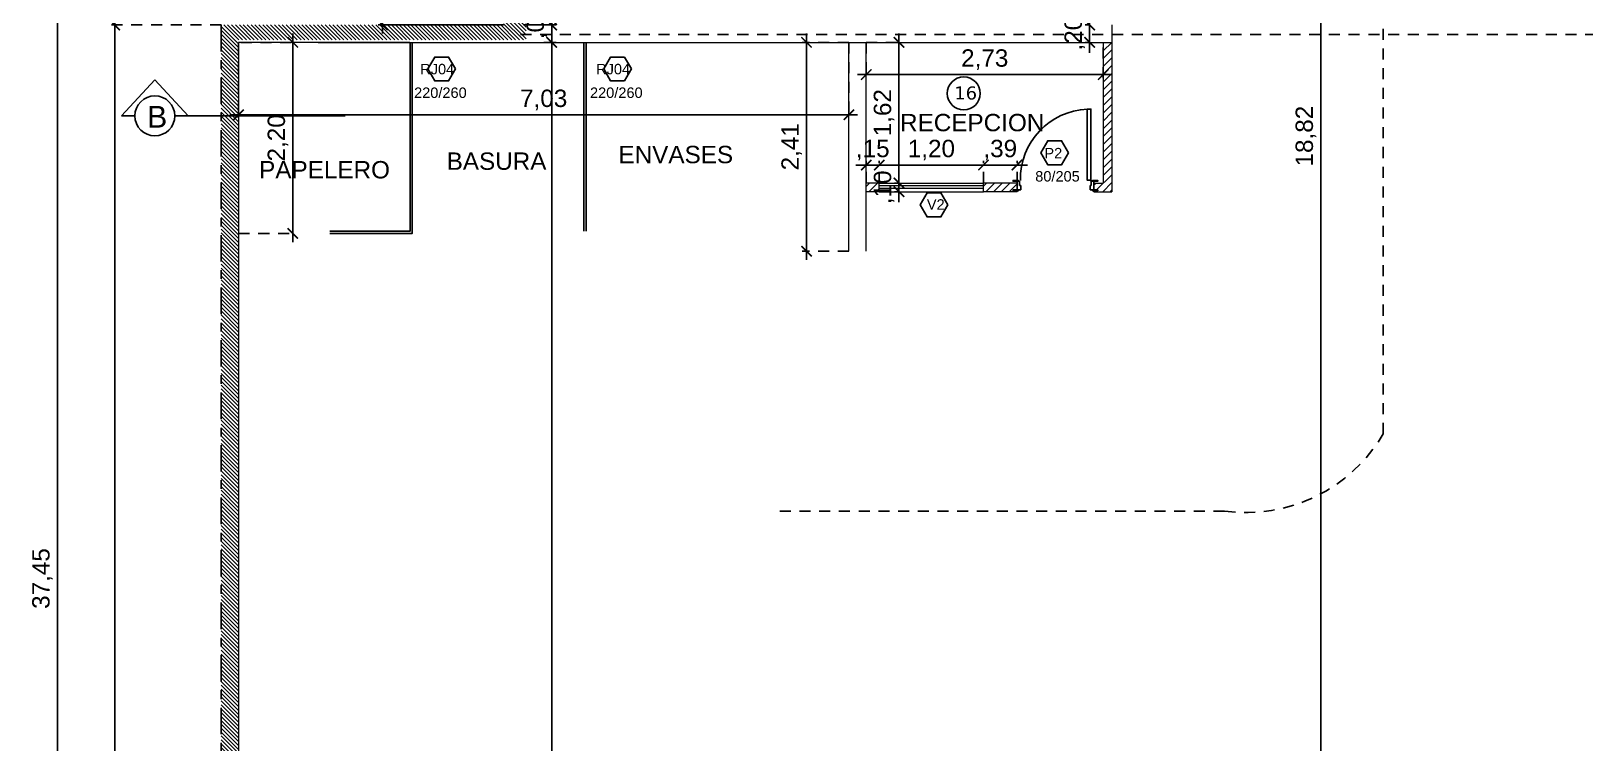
# Model space of a CAD drawing. Header units: metres. Extents: x 1093 to 1459, y -137 to 62.
# Drawn here: x 1094.55 to 1112.44, y -21.09 to -12.89 of the extents above; entities that cross this region are included whole.
import ezdxf

# ---------------------------------------------------------------- set-up
doc = ezdxf.new("R2010")
doc.units = ezdxf.units.M
doc.header["$LTSCALE"] = 0.508
doc.header["$PDMODE"] = 1
doc.header["$PDSIZE"] = -2
doc.linetypes.add('ACAD_ISO10W100', pattern=[18, 12, -3, 0, -3])
doc.linetypes.add('HIDDEN', pattern=[0.375, 0.25, -0.125])
doc.layers.get('0').update_dxf_attribs({"color": 9})
doc.layers.get('Defpoints').update_dxf_attribs({"color": 9})
for name, color, linetype in [('1-EJES', 9, 'ACAD_ISO10W100'), ('1-PROY', 9, 'HIDDEN'), ('2-Corte', 9, 'Continuous'), ('2-Desig-Carp', 9, 'Continuous'), ('2-texto', 9, 'Continuous'), ('3-muros', 9, 'Continuous'), ('3-tabiques', 9, 'Continuous'), ('4-carpinterias', 9, 'Continuous'), ('8-cotas-100', 9, 'Continuous'), ('9-Hatch existente', 9, 'Continuous'), ('arq carpinterias', 9, 'Continuous')]:
    doc.layers.add(name, color=color, linetype=linetype)
doc.styles.add('swiss', font='swissel.ttf')
doc.dimstyles.new('dim-100', dxfattribs={"dimtxt": 0.2, "dimasz": 0.12, "dimexe": 0.05, "dimexo": 0, "dimgap": 0.05, "dimtad": 1, "dimzin": 4, "dimtxsty": 'swiss', "dimblk": 'ARCHTICK', "dimcen": 0.5, "dimdle": 0.1, "dimclrd": 256, "dimclre": 252, "dimclrt": 256, "dimadec": 0, "dimazin": 0, "dimtfac": 1, "dimtix": 1, "dimtmove": 2, "dimatfit": 3, "dimldrblk": 'OPEN30', "dimfxl": 0.05, "dimtolj": 1, "dimtzin": 0, "dimarcsym": 0})

# ---------------------------------------------------------------- blocks, each defined once
blk = doc.blocks.new('_ARCHTICK')
at = {"color": 0, "linetype": 'ByBlock', "const_width": 0.15}
blk.add_lwpolyline([(-0.5, -0.5), (0.5, 0.5)], dxfattribs=at)
blk = doc.blocks.new('*D605')
at = {"layer": '8-cotas-100', "color": 252, "linetype": 'Continuous', "lineweight": -2, "transparency": 16777216}
for p, q in [((1099.989, -0.467), (1098.545, -0.467)), ((1099.989, -12.817), (1098.545, -12.817))]:
    blk.add_line(p, q, dxfattribs=at)
at = {"layer": '8-cotas-100', "linetype": 'Continuous', "lineweight": -2, "transparency": 16777216}
blk.add_line((1098.595, -0.367), (1098.595, -12.917), dxfattribs=at)
at = {"layer": 'Defpoints', "color": 0, "linetype": 'Continuous', "transparency": 16777216}
for p in [(1099.989, -0.467), (1098.595, -12.817), (1099.989, -12.817)]:
    blk.add_point(p, dxfattribs=at)
at = {"layer": '8-cotas-100', "linetype": 'Continuous', "lineweight": -2, "transparency": 16777216, "xscale": 0.12, "yscale": 0.12, "zscale": 0.12}
for p, rotation in [((1098.595, -0.467), 90), ((1098.595, -12.817), 270)]:
    blk.add_blockref('_ARCHTICK', p, dxfattribs=dict(at, rotation=rotation))
at = {"layer": '8-cotas-100', "linetype": 'Continuous', "lineweight": 0, "transparency": 16777216, "insert": (1098.423, -6.642), "char_height": 0.2, "attachment_point": 5, "rotation": 90, "style": 'swiss'}
blk.add_mtext('\\A1;12,35', dxfattribs=at)
blk = doc.blocks.new('_Open30')
at = {"color": 0, "linetype": 'ByBlock', "lineweight": -2}
for p, q in [((-1, 0.27), (0, 0)), ((0, 0), (-1, -0.27)), ((0, 0), (-1, 0))]:
    blk.add_line(p, q, dxfattribs=at)
blk = doc.blocks.new('*D606')
at = {"layer": '8-cotas-100', "linetype": 'Continuous', "lineweight": -2, "transparency": 16777216}
for p, q in [((1100.543, -12.757), (1100.543, -12.637)), ((1100.543, -12.817), (1100.543, -12.757)), ((1100.543, -12.817), (1100.543, -12.937))]:
    blk.add_line(p, q, dxfattribs=at)
at = {"layer": '8-cotas-100', "color": 252, "linetype": 'Continuous', "lineweight": -2, "transparency": 16777216}
for p, q in [((1100.219, -12.817), (1100.593, -12.817)), ((1100.249, -12.757), (1100.593, -12.757))]:
    blk.add_line(p, q, dxfattribs=at)
at = {"layer": 'Defpoints', "color": 0, "linetype": 'Continuous', "transparency": 16777216}
for p in [(1100.219, -12.817), (1100.249, -12.757), (1100.543, -12.757)]:
    blk.add_point(p, dxfattribs=at)
at = {"layer": '8-cotas-100', "linetype": 'Continuous', "lineweight": -2, "transparency": 16777216, "xscale": 0.12, "yscale": 0.12, "zscale": 0.12}
for p, rotation in [((1100.543, -12.757), 270), ((1100.543, -12.817), 90)]:
    blk.add_blockref('_ARCHTICK', p, dxfattribs=dict(at, rotation=rotation))
at = {"layer": '8-cotas-100', "linetype": 'Continuous', "lineweight": 0, "transparency": 16777216, "insert": (1100.372, -12.787), "char_height": 0.2, "attachment_point": 5, "rotation": 90, "style": 'swiss'}
blk.add_mtext('\\A1;,06', dxfattribs=at)
blk = doc.blocks.new('*D618')
at = {"layer": '8-cotas-100', "linetype": 'Continuous', "lineweight": -2, "transparency": 16777216}
for p, q in [((1100.543, -12.757), (1100.543, -12.637)), ((1100.543, -12.817), (1100.543, -12.757)), ((1100.543, -12.817), (1100.543, -12.937))]:
    blk.add_line(p, q, dxfattribs=at)
at = {"layer": '8-cotas-100', "color": 252, "linetype": 'Continuous', "lineweight": -2, "transparency": 16777216}
for p, q in [((1100.219, -12.817), (1100.593, -12.817)), ((1100.249, -12.757), (1100.593, -12.757))]:
    blk.add_line(p, q, dxfattribs=at)
at = {"layer": 'Defpoints', "color": 0, "linetype": 'Continuous', "transparency": 16777216}
for p in [(1100.219, -12.817), (1100.249, -12.757), (1100.543, -12.757)]:
    blk.add_point(p, dxfattribs=at)
at = {"layer": '8-cotas-100', "linetype": 'Continuous', "lineweight": -2, "transparency": 16777216, "xscale": 0.12, "yscale": 0.12, "zscale": 0.12}
for p, rotation in [((1100.543, -12.757), 270), ((1100.543, -12.817), 90)]:
    blk.add_blockref('_ARCHTICK', p, dxfattribs=dict(at, rotation=rotation))
at = {"layer": '8-cotas-100', "linetype": 'Continuous', "lineweight": 0, "transparency": 16777216, "insert": (1100.372, -12.787), "char_height": 0.2, "attachment_point": 5, "rotation": 90, "style": 'swiss'}
blk.add_mtext('\\A1;,06', dxfattribs=at)
blk = doc.blocks.new('*D631')
at = {"layer": '8-cotas-100', "color": 252, "linetype": 'HIDDEN', "lineweight": -2, "transparency": 16777216}
for p, q in [((1104.164, -13.017), (1104.164, -13.438)), ((1106.892, -13.077), (1106.892, -13.438))]:
    blk.add_line(p, q, dxfattribs=at)
at = {"layer": '8-cotas-100', "linetype": 'Continuous', "lineweight": -2, "transparency": 16777216}
blk.add_line((1104.064, -13.388), (1106.992, -13.388), dxfattribs=at)
at = {"layer": 'Defpoints', "color": 0, "linetype": 'Continuous', "transparency": 16777216}
for p in [(1104.164, -13.017), (1106.892, -13.077), (1106.892, -13.388)]:
    blk.add_point(p, dxfattribs=at)
at = {"layer": '8-cotas-100', "linetype": 'Continuous', "lineweight": -2, "transparency": 16777216, "xscale": 0.12, "yscale": 0.12, "zscale": 0.12, "rotation": 180}
blk.add_blockref('_ARCHTICK', (1104.164, -13.388), dxfattribs=at)
at = {"layer": '8-cotas-100', "linetype": 'Continuous', "lineweight": -2, "transparency": 16777216, "xscale": 0.12, "yscale": 0.12, "zscale": 0.12}
blk.add_blockref('_ARCHTICK', (1106.892, -13.388), dxfattribs=at)
at = {"layer": '8-cotas-100', "linetype": 'Continuous', "lineweight": 0, "transparency": 16777216, "insert": (1105.528, -13.216), "char_height": 0.2, "attachment_point": 5, "style": 'swiss'}
blk.add_mtext('\\A1;2,73', dxfattribs=at)
blk = doc.blocks.new('*D632')
at = {"layer": '3-tabiques', "color": 252, "linetype": 'HIDDEN', "lineweight": -2, "transparency": 16777216}
for p, q in [((1104.164, -13.017), (1104.591, -13.017)), ((1104.541, -14.637), (1104.491, -14.637))]:
    blk.add_line(p, q, dxfattribs=at)
at = {"layer": '3-tabiques', "linetype": 'Continuous', "lineweight": -2, "transparency": 16777216}
blk.add_line((1104.541, -12.917), (1104.541, -14.737), dxfattribs=at)
at = {"layer": 'Defpoints', "color": 0, "linetype": 'Continuous', "transparency": 16777216}
for p in [(1104.164, -13.017), (1104.541, -14.637), (1104.541, -14.637)]:
    blk.add_point(p, dxfattribs=at)
at = {"layer": '3-tabiques', "linetype": 'Continuous', "lineweight": -2, "transparency": 16777216, "xscale": 0.12, "yscale": 0.12, "zscale": 0.12}
for p, rotation in [((1104.541, -13.017), 90), ((1104.541, -14.637), 270)]:
    blk.add_blockref('_ARCHTICK', p, dxfattribs=dict(at, rotation=rotation))
at = {"layer": '3-tabiques', "linetype": 'Continuous', "lineweight": 0, "transparency": 16777216, "insert": (1104.369, -13.827), "char_height": 0.2, "attachment_point": 5, "rotation": 90, "style": 'swiss'}
blk.add_mtext('\\A1;1,62', dxfattribs=at)
blk = doc.blocks.new('*D640')
at = {"layer": '8-cotas-100', "color": 252, "linetype": 'HIDDEN', "lineweight": -2, "transparency": 16777216}
for p, q in [((1096.739, -12.817), (1095.463, -12.817)), ((1096.739, -37.917), (1095.463, -37.917))]:
    blk.add_line(p, q, dxfattribs=at)
at = {"layer": '8-cotas-100', "linetype": 'Continuous', "lineweight": -2, "transparency": 16777216}
blk.add_line((1095.513, -12.717), (1095.513, -38.017), dxfattribs=at)
at = {"layer": 'Defpoints', "color": 0, "linetype": 'Continuous', "transparency": 16777216}
for p in [(1096.739, -12.817), (1095.513, -37.917), (1096.739, -37.917)]:
    blk.add_point(p, dxfattribs=at)
at = {"layer": '8-cotas-100', "linetype": 'Continuous', "lineweight": -2, "transparency": 16777216, "xscale": 0.12, "yscale": 0.12, "zscale": 0.12}
for p, rotation in [((1095.513, -12.817), 90), ((1095.513, -37.917), 270)]:
    blk.add_blockref('_ARCHTICK', p, dxfattribs=dict(at, rotation=rotation))
at = {"layer": '8-cotas-100', "linetype": 'Continuous', "lineweight": 0, "transparency": 16777216, "insert": (1095.341, -25.367), "char_height": 0.2, "attachment_point": 5, "rotation": 90, "style": 'swiss'}
blk.add_mtext('\\A1;25,10', dxfattribs=at)
blk = doc.blocks.new('P70 10CM')
at = {"color": 252}
blk.add_arc((374.863, -245.448), 0.81, 2.6514, 91.0609, dxfattribs=at)
at = {"layer": '4-carpinterias'}
for p, q in [((374.84, -244.6), (374.74, -244.6)), ((374.74, -244.6), (374.74, -244.642)), ((374.74, -244.642), (374.79, -244.642)), ((374.79, -244.642), (374.79, -244.63)), ((374.79, -244.63), (374.84, -244.63)), ((374.84, -244.63), (374.84, -244.6)), ((374.74, -245.484), (374.74, -245.442)), ((374.74, -245.442), (374.79, -245.442)), ((374.84, -245.484), (374.74, -245.484)), ((374.79, -245.442), (374.79, -245.454)), ((374.79, -245.454), (374.84, -245.454)), ((374.84, -245.454), (374.84, -245.484))]:
    blk.add_line(p, q, dxfattribs=at)
for points in [[(374.74, -244.615), (374.74, -244.554), (374.73, -244.554), (374.73, -244.615)], [(374.84, -244.615), (374.84, -244.554), (374.85, -244.554), (374.85, -244.615)], [(374.74, -245.469), (374.74, -245.53), (374.73, -245.53), (374.73, -245.469)], [(374.84, -245.469), (374.84, -245.53), (374.85, -245.53), (374.85, -245.469)], [(375.672, -245.406), (374.853, -245.406), (374.853, -245.451), (375.672, -245.451)]]:
    blk.add_lwpolyline(points, close=True, dxfattribs=at)
blk.add_circle((374.847, -245.452), 0.006, dxfattribs=at)
blk.add_arc((374.764, -245.447), 0.908, 359.7162, 0.2838, dxfattribs=at)
blk = doc.blocks.new('*D663')
at = {"layer": '8-cotas-100', "lineweight": -2, "transparency": 16777216}
for p, q in [((1106.736, -12.817), (1106.736, -12.697)), ((1106.736, -12.817), (1106.736, -13.017)), ((1106.736, -13.017), (1106.736, -13.137))]:
    blk.add_line(p, q, dxfattribs=at)
at = {"layer": '8-cotas-100', "color": 252, "lineweight": -2, "transparency": 16777216}
for p, q in [((1106.736, -12.817), (1106.686, -12.817)), ((1106.736, -13.017), (1106.686, -13.017))]:
    blk.add_line(p, q, dxfattribs=at)
at = {"layer": 'Defpoints', "color": 0, "transparency": 16777216}
for p in [(1106.736, -12.817), (1106.736, -13.017), (1106.736, -13.017)]:
    blk.add_point(p, dxfattribs=at)
at = {"layer": '8-cotas-100', "lineweight": -2, "transparency": 16777216, "xscale": 0.12, "yscale": 0.12, "zscale": 0.12}
for p, rotation in [((1106.736, -12.817), 270), ((1106.736, -13.017), 90)]:
    blk.add_blockref('_ARCHTICK', p, dxfattribs=dict(at, rotation=rotation))
at = {"layer": '8-cotas-100', "lineweight": 0, "transparency": 16777216, "insert": (1106.565, -12.917), "char_height": 0.2, "attachment_point": 5, "rotation": 90, "style": 'swiss'}
blk.add_mtext('\\A1;,20', dxfattribs=at)
blk = doc.blocks.new('*D664')
at = {"layer": '8-cotas-100', "lineweight": -2, "transparency": 16777216}
blk.add_line((1109.396, -23.607), (1109.396, -4.587), dxfattribs=at)
at = {"layer": '8-cotas-100', "color": 252, "lineweight": -2, "transparency": 16777216}
for p, q in [((1109.079, -4.687), (1109.446, -4.687)), ((1108.664, -23.507), (1109.446, -23.507))]:
    blk.add_line(p, q, dxfattribs=at)
at = {"layer": 'Defpoints', "color": 0, "transparency": 16777216}
for p in [(1109.079, -4.687), (1109.396, -4.687), (1108.664, -23.507)]:
    blk.add_point(p, dxfattribs=at)
at = {"layer": '8-cotas-100', "lineweight": -2, "transparency": 16777216, "xscale": 0.12, "yscale": 0.12, "zscale": 0.12}
for p, rotation in [((1109.396, -4.687), 90), ((1109.396, -23.507), 270)]:
    blk.add_blockref('_ARCHTICK', p, dxfattribs=dict(at, rotation=rotation))
at = {"layer": '8-cotas-100', "transparency": 16777216, "insert": (1109.225, -14.097), "char_height": 0.2, "attachment_point": 5, "rotation": 90, "style": 'swiss'}
blk.add_mtext('\\A1;18,82', dxfattribs=at)
blk = doc.blocks.new('*D667')
at = {"layer": '8-cotas-100', "color": 252, "lineweight": -2, "transparency": 16777216}
for p, q in [((1104.541, -14.637), (1104.491, -14.637)), ((1104.541, -14.737), (1104.491, -14.737))]:
    blk.add_line(p, q, dxfattribs=at)
at = {"layer": '8-cotas-100', "lineweight": -2, "transparency": 16777216}
for p, q in [((1104.541, -14.637), (1104.541, -14.517)), ((1104.541, -14.637), (1104.541, -14.737)), ((1104.541, -14.737), (1104.541, -14.857))]:
    blk.add_line(p, q, dxfattribs=at)
at = {"layer": 'Defpoints', "color": 0, "transparency": 16777216}
for p in [(1104.541, -14.637), (1104.541, -14.737), (1104.541, -14.737)]:
    blk.add_point(p, dxfattribs=at)
at = {"layer": '8-cotas-100', "lineweight": -2, "transparency": 16777216, "xscale": 0.12, "yscale": 0.12, "zscale": 0.12}
for p, rotation in [((1104.541, -14.637), 270), ((1104.541, -14.737), 90)]:
    blk.add_blockref('_ARCHTICK', p, dxfattribs=dict(at, rotation=rotation))
at = {"layer": '8-cotas-100', "transparency": 16777216, "insert": (1104.37, -14.687), "char_height": 0.2, "attachment_point": 5, "rotation": 90, "style": 'swiss'}
blk.add_mtext('\\A1;,10', dxfattribs=at)
blk = doc.blocks.new('*D674')
at = {"layer": '8-cotas-100', "color": 252, "lineweight": -2, "transparency": 16777216}
for p, q in [((1100.451, -13.017), (1100.593, -13.017)), ((1100.451, -37.817), (1100.593, -37.817))]:
    blk.add_line(p, q, dxfattribs=at)
at = {"layer": '8-cotas-100', "lineweight": -2, "transparency": 16777216}
blk.add_line((1100.543, -37.917), (1100.543, -12.917), dxfattribs=at)
at = {"layer": 'Defpoints', "color": 0, "transparency": 16777216}
for p in [(1100.451, -13.017), (1100.543, -13.017), (1100.451, -37.817)]:
    blk.add_point(p, dxfattribs=at)
at = {"layer": '8-cotas-100', "lineweight": -2, "transparency": 16777216, "xscale": 0.12, "yscale": 0.12, "zscale": 0.12}
for p, rotation in [((1100.543, -13.017), 90), ((1100.543, -37.817), 270)]:
    blk.add_blockref('_ARCHTICK', p, dxfattribs=dict(at, rotation=rotation))
at = {"layer": '8-cotas-100', "transparency": 16777216, "insert": (1100.372, -25.417), "char_height": 0.2, "attachment_point": 5, "rotation": 90, "style": 'swiss'}
blk.add_mtext('\\A1;24,80', dxfattribs=at)
blk = doc.blocks.new('*D675')
at = {"layer": '8-cotas-100', "color": 252, "lineweight": -2, "transparency": 16777216}
for p, q in [((1099.989, -0.467), (1094.803, -0.467)), ((1096.909, -37.917), (1094.803, -37.917))]:
    blk.add_line(p, q, dxfattribs=at)
at = {"layer": '8-cotas-100', "lineweight": -2, "transparency": 16777216}
blk.add_line((1094.853, -0.367), (1094.853, -38.017), dxfattribs=at)
at = {"layer": 'Defpoints', "color": 0, "transparency": 16777216}
for p in [(1099.989, -0.467), (1094.853, -37.917), (1096.909, -37.917)]:
    blk.add_point(p, dxfattribs=at)
at = {"layer": '8-cotas-100', "lineweight": -2, "transparency": 16777216, "xscale": 0.12, "yscale": 0.12, "zscale": 0.12}
for p, rotation in [((1094.853, -0.467), 90), ((1094.853, -37.917), 270)]:
    blk.add_blockref('_ARCHTICK', p, dxfattribs=dict(at, rotation=rotation))
at = {"layer": '8-cotas-100', "transparency": 16777216, "insert": (1094.682, -19.192), "char_height": 0.2, "attachment_point": 5, "rotation": 90, "style": 'swiss'}
blk.add_mtext('\\A1;37,45', dxfattribs=at)
blk = doc.blocks.new('*D677')
at = {"layer": '8-cotas-100', "color": 252, "linetype": 'HIDDEN', "lineweight": -2, "transparency": 16777216}
for p, q in [((1096.939, -13.017), (1096.939, -13.901)), ((1103.964, -13.017), (1103.964, -13.901))]:
    blk.add_line(p, q, dxfattribs=at)
at = {"layer": '8-cotas-100', "lineweight": -2, "transparency": 16777216}
blk.add_line((1096.839, -13.851), (1104.064, -13.851), dxfattribs=at)
at = {"layer": 'Defpoints', "color": 0, "transparency": 16777216}
for p in [(1096.939, -13.017), (1103.964, -13.017), (1103.964, -13.851)]:
    blk.add_point(p, dxfattribs=at)
at = {"layer": '8-cotas-100', "lineweight": -2, "transparency": 16777216, "xscale": 0.12, "yscale": 0.12, "zscale": 0.12, "rotation": 180}
blk.add_blockref('_ARCHTICK', (1096.939, -13.851), dxfattribs=at)
at = {"layer": '8-cotas-100', "lineweight": -2, "transparency": 16777216, "xscale": 0.12, "yscale": 0.12, "zscale": 0.12}
blk.add_blockref('_ARCHTICK', (1103.964, -13.851), dxfattribs=at)
at = {"layer": '8-cotas-100', "transparency": 16777216, "insert": (1100.451, -13.68), "char_height": 0.2, "attachment_point": 5, "style": 'swiss'}
blk.add_mtext('\\A1;7,03', dxfattribs=at)
blk = doc.blocks.new('*D678')
at = {"layer": '8-cotas-100', "color": 252, "linetype": 'HIDDEN', "lineweight": -2, "transparency": 16777216}
for p, q in [((1096.964, -13.017), (1097.613, -13.017)), ((1096.939, -15.217), (1097.613, -15.217))]:
    blk.add_line(p, q, dxfattribs=at)
at = {"layer": '8-cotas-100', "lineweight": -2, "transparency": 16777216}
blk.add_line((1097.563, -15.317), (1097.563, -12.917), dxfattribs=at)
at = {"layer": 'Defpoints', "color": 0, "transparency": 16777216}
for p in [(1096.964, -13.017), (1097.563, -13.017), (1096.939, -15.217)]:
    blk.add_point(p, dxfattribs=at)
at = {"layer": '8-cotas-100', "lineweight": -2, "transparency": 16777216, "xscale": 0.12, "yscale": 0.12, "zscale": 0.12}
for p, rotation in [((1097.563, -13.017), 90), ((1097.563, -15.217), 270)]:
    blk.add_blockref('_ARCHTICK', p, dxfattribs=dict(at, rotation=rotation))
at = {"layer": '8-cotas-100', "transparency": 16777216, "insert": (1097.392, -14.117), "char_height": 0.2, "attachment_point": 5, "rotation": 90, "style": 'swiss'}
blk.add_mtext('\\A1;2,20', dxfattribs=at)
blk = doc.blocks.new('*D685')
at = {"layer": '8-cotas-100', "color": 252, "linetype": 'HIDDEN', "lineweight": -2, "transparency": 16777216}
for p, q in [((1103.964, -13.017), (1103.427, -13.017)), ((1103.964, -15.423), (1103.427, -15.423))]:
    blk.add_line(p, q, dxfattribs=at)
at = {"layer": '8-cotas-100', "lineweight": -2, "transparency": 16777216}
blk.add_line((1103.477, -15.523), (1103.477, -12.917), dxfattribs=at)
at = {"layer": 'Defpoints', "color": 0, "transparency": 16777216}
for p in [(1103.477, -13.017), (1103.964, -13.017), (1103.964, -15.423)]:
    blk.add_point(p, dxfattribs=at)
at = {"layer": '8-cotas-100', "lineweight": -2, "transparency": 16777216, "xscale": 0.12, "yscale": 0.12, "zscale": 0.12}
for p, rotation in [((1103.477, -13.017), 90), ((1103.477, -15.423), 270)]:
    blk.add_blockref('_ARCHTICK', p, dxfattribs=dict(at, rotation=rotation))
at = {"layer": '8-cotas-100', "transparency": 16777216, "insert": (1103.306, -14.22), "char_height": 0.2, "attachment_point": 5, "rotation": 90, "style": 'swiss'}
blk.add_mtext('\\A1;2,41', dxfattribs=at)
blk = doc.blocks.new('*D682')
at = {"layer": '8-cotas-100', "lineweight": -2, "transparency": 16777216}
blk.add_line((1104.214, -14.43), (1105.614, -14.43), dxfattribs=at)
at = {"layer": '8-cotas-100', "color": 252, "linetype": 'HIDDEN', "lineweight": -2, "transparency": 16777216}
for p, q in [((1104.314, -14.637), (1104.314, -14.38)), ((1105.514, -14.637), (1105.514, -14.38))]:
    blk.add_line(p, q, dxfattribs=at)
at = {"layer": 'Defpoints', "color": 0, "transparency": 16777216}
for p in [(1105.514, -14.43), (1104.314, -14.637), (1105.514, -14.637)]:
    blk.add_point(p, dxfattribs=at)
at = {"layer": '8-cotas-100', "lineweight": -2, "transparency": 16777216, "xscale": 0.12, "yscale": 0.12, "zscale": 0.12, "rotation": 180}
blk.add_blockref('_ARCHTICK', (1104.314, -14.43), dxfattribs=at)
at = {"layer": '8-cotas-100', "lineweight": -2, "transparency": 16777216, "xscale": 0.12, "yscale": 0.12, "zscale": 0.12}
blk.add_blockref('_ARCHTICK', (1105.514, -14.43), dxfattribs=at)
at = {"layer": '8-cotas-100', "transparency": 16777216, "insert": (1104.914, -14.258), "char_height": 0.2, "attachment_point": 5, "style": 'swiss'}
blk.add_mtext('\\A1;1,20', dxfattribs=at)
blk = doc.blocks.new('*D683')
at = {"layer": '8-cotas-100', "lineweight": -2, "transparency": 16777216}
for p, q in [((1105.514, -14.43), (1105.394, -14.43)), ((1105.514, -14.43), (1105.9, -14.43)), ((1105.9, -14.43), (1106.02, -14.43))]:
    blk.add_line(p, q, dxfattribs=at)
at = {"layer": '8-cotas-100', "color": 252, "linetype": 'HIDDEN', "lineweight": -2, "transparency": 16777216}
for p, q in [((1105.514, -14.637), (1105.514, -14.38)), ((1105.9, -14.637), (1105.9, -14.38))]:
    blk.add_line(p, q, dxfattribs=at)
at = {"layer": 'Defpoints', "color": 0, "transparency": 16777216}
for p in [(1105.9, -14.43), (1105.514, -14.637), (1105.9, -14.637)]:
    blk.add_point(p, dxfattribs=at)
at = {"layer": '8-cotas-100', "lineweight": -2, "transparency": 16777216, "xscale": 0.12, "yscale": 0.12, "zscale": 0.12}
blk.add_blockref('_ARCHTICK', (1105.514, -14.43), dxfattribs=at)
at = {"layer": '8-cotas-100', "lineweight": -2, "transparency": 16777216, "xscale": 0.12, "yscale": 0.12, "zscale": 0.12, "rotation": 180}
blk.add_blockref('_ARCHTICK', (1105.9, -14.43), dxfattribs=at)
at = {"layer": '8-cotas-100', "transparency": 16777216, "insert": (1105.707, -14.258), "char_height": 0.2, "attachment_point": 5, "style": 'swiss'}
blk.add_mtext('\\A1;,39', dxfattribs=at)
blk = doc.blocks.new('*D681')
at = {"layer": '8-cotas-100', "lineweight": -2, "transparency": 16777216}
for p, q in [((1104.164, -14.43), (1104.044, -14.43)), ((1104.164, -14.43), (1104.314, -14.43)), ((1104.314, -14.43), (1104.434, -14.43))]:
    blk.add_line(p, q, dxfattribs=at)
at = {"layer": '8-cotas-100', "color": 252, "linetype": 'HIDDEN', "lineweight": -2, "transparency": 16777216}
for p, q in [((1104.164, -14.637), (1104.164, -14.38)), ((1104.314, -14.637), (1104.314, -14.38))]:
    blk.add_line(p, q, dxfattribs=at)
at = {"layer": 'Defpoints', "color": 0, "transparency": 16777216}
for p in [(1104.314, -14.43), (1104.164, -14.637), (1104.314, -14.637)]:
    blk.add_point(p, dxfattribs=at)
at = {"layer": '8-cotas-100', "lineweight": -2, "transparency": 16777216, "xscale": 0.12, "yscale": 0.12, "zscale": 0.12}
blk.add_blockref('_ARCHTICK', (1104.164, -14.43), dxfattribs=at)
at = {"layer": '8-cotas-100', "lineweight": -2, "transparency": 16777216, "xscale": 0.12, "yscale": 0.12, "zscale": 0.12, "rotation": 180}
blk.add_blockref('_ARCHTICK', (1104.314, -14.43), dxfattribs=at)
at = {"layer": '8-cotas-100', "transparency": 16777216, "insert": (1104.239, -14.258), "char_height": 0.2, "attachment_point": 5, "style": 'swiss'}
blk.add_mtext('\\A1;,15', dxfattribs=at)
blk = doc.blocks.new('*D684')
at = {"layer": '8-cotas-100', "color": 252, "lineweight": -2, "transparency": 16777216}
for p, q in [((1104.541, -14.637), (1104.491, -14.637)), ((1104.541, -14.737), (1104.491, -14.737))]:
    blk.add_line(p, q, dxfattribs=at)
at = {"layer": '8-cotas-100', "lineweight": -2, "transparency": 16777216}
for p, q in [((1104.541, -14.637), (1104.541, -14.517)), ((1104.541, -14.637), (1104.541, -14.737)), ((1104.541, -14.737), (1104.541, -14.857))]:
    blk.add_line(p, q, dxfattribs=at)
at = {"layer": 'Defpoints', "color": 0, "transparency": 16777216}
for p in [(1104.541, -14.637), (1104.541, -14.737), (1104.541, -14.737)]:
    blk.add_point(p, dxfattribs=at)
at = {"layer": '8-cotas-100', "lineweight": -2, "transparency": 16777216, "xscale": 0.12, "yscale": 0.12, "zscale": 0.12}
for p, rotation in [((1104.541, -14.637), 270), ((1104.541, -14.737), 90)]:
    blk.add_blockref('_ARCHTICK', p, dxfattribs=dict(at, rotation=rotation))
at = {"layer": '8-cotas-100', "transparency": 16777216, "insert": (1104.37, -14.687), "char_height": 0.2, "attachment_point": 5, "rotation": 90, "style": 'swiss'}
blk.add_mtext('\\A1;,10', dxfattribs=at)

msp = doc.modelspace()

# ---------------------------------------------------------------- hatches: boundary and pattern name
at = {"layer": '3-tabiques', "linetype": 'Continuous', "lineweight": 0}
h = msp.add_hatch(dxfattribs=at)
h.set_pattern_fill('ANSI31', color=256, scale=0.02)
h.set_pattern_definition([(45, (-161.835035, 0), (-0.0449012806, 0.0449012806), [])])
h.paths.add_polyline_path([(1104.314, -14.637), (1104.164, -14.637), (1104.164, -14.737), (1104.314, -14.737)])
h.paths.add_polyline_path([(1105.9, -14.637), (1105.514, -14.637), (1105.514, -14.737), (1105.9, -14.737), (1105.9, -14.727), (1105.854, -14.727), (1105.854, -14.717), (1105.9, -14.717)])
h.paths.add_polyline_path([(1106.992, -13.017), (1106.892, -13.017), (1106.892, -14.637), (1106.784, -14.637), (1106.784, -14.717), (1106.83, -14.717), (1106.83, -14.727), (1106.784, -14.727), (1106.784, -14.737), (1106.992, -14.737)])
at = {"layer": '9-Hatch existente', "linetype": 'Continuous', "lineweight": 0}
h = msp.add_hatch(dxfattribs=at)
h.set_pattern_fill('ANSI31', color=256, scale=0.01, angle=-90)
h.set_pattern_definition([(315, (-161.835035, 0), (0.0224506403, 0.0224506403), [])])
h.paths.add_polyline_path([(1125.489, 12.133), (1125.689, 12.133), (1125.689, -0.607), (1125.689, -0.667), (1100.189, -0.667), (1100.25, -12.989), (1096.939, -12.989), (1096.939, -37.917), (1096.739, -37.917), (1096.739, -12.817), (1099.989, -12.817), (1099.989, -0.467), (1125.489, -0.467)])

# ---------------------------------------------------------------- linework, layer by layer
at = {"layer": '1-EJES', "linetype": 'ACAD_ISO10W100', "ltscale": 0.05}
msp.add_line((1096.739, -12.817), (1096.739, -37.917), dxfattribs=at)
at = {"layer": '1-PROY'}
msp.add_line((1100.183, -12.927), (1114.069, -12.927), dxfattribs=at)
msp.add_lwpolyline([(1103.169, -18.417), (1108.287, -18.417, 0.302322), (1110.115, -17.527), (1110.115, -3.797)], format="xyb", dxfattribs=at)
at = {"layer": '2-Corte'}
for p, q in [((1095.592, -13.864), (1095.975, -13.448)), ((1096.358, -13.864), (1095.975, -13.448)), ((1095.745, -13.864), (1095.592, -13.864)), ((1096.358, -13.864), (1096.205, -13.864)), ((1098.166, -13.864), (1096.282, -13.864))]:
    msp.add_line(p, q, dxfattribs=at)
msp.add_circle((1095.975, -13.864), 0.23, dxfattribs=at)
at = {"layer": '2-texto'}
msp.add_circle((1105.286, -13.605), 0.19, dxfattribs=at)
at = {"layer": '3-muros', "linetype": 'Continuous', "lineweight": 0}
for p, q in [((1106.993, -12.817), (1106.993, -13.017)), ((1096.939, -13.017), (1096.939, -37.917)), ((1098.909, -13.017), (1096.939, -13.017)), ((1097.857, -13.017), (1099.307, -13.017)), ((1099.109, -13.017), (1106.993, -13.017)), ((1103.964, -15.423), (1103.964, -13.017)), ((1104.164, -15.423), (1104.164, -13.017))]:
    msp.add_line(p, q, dxfattribs=at)
at = {"layer": '3-tabiques', "linetype": 'Continuous', "lineweight": 0}
for p, q in [((1106.892, -13.017), (1106.892, -14.637)), ((1106.992, -13.017), (1106.992, -14.737)), ((1104.314, -14.637), (1104.164, -14.637)), ((1104.314, -14.737), (1104.314, -14.637)), ((1105.9, -14.637), (1105.514, -14.637)), ((1105.514, -14.737), (1105.514, -14.637)), ((1105.9, -14.737), (1105.9, -14.637)), ((1106.784, -14.737), (1106.784, -14.637)), ((1106.784, -14.637), (1106.892, -14.637)), ((1104.314, -14.737), (1104.164, -14.737)), ((1105.9, -14.737), (1105.514, -14.737)), ((1106.784, -14.737), (1106.992, -14.737))]:
    msp.add_line(p, q, dxfattribs=at)
at = {"layer": '4-carpinterias', "linetype": 'Continuous', "lineweight": 0}
for p, q in [((1104.314, -14.637), (1105.514, -14.637)), ((1104.314, -14.667), (1105.514, -14.667)), ((1104.314, -14.697), (1105.514, -14.697)), ((1104.314, -14.737), (1105.514, -14.737))]:
    msp.add_line(p, q, dxfattribs=at)
at = {"layer": '4-carpinterias', "flags": 128}
for points in [[(1097.99, -15.217), (1098.939, -15.217), (1098.939, -13.017)], [(1097.99, -15.192), (1098.914, -15.192), (1098.914, -13.017)], [(1100.914, -15.192), (1100.914, -13.017)], [(1100.939, -15.192), (1100.939, -13.017)]]:
    msp.add_lwpolyline(points, dxfattribs=at)
at = {"layer": 'arq carpinterias'}
for points in [[(1099.436, -13.324), (1099.356, -13.186), (1099.197, -13.186), (1099.117, -13.324), (1099.197, -13.462), (1099.356, -13.462)], [(1101.461, -13.324), (1101.381, -13.186), (1101.222, -13.186), (1101.142, -13.324), (1101.222, -13.462), (1101.381, -13.462)], [(1106.493, -14.288), (1106.413, -14.15), (1106.254, -14.15), (1106.174, -14.288), (1106.254, -14.426), (1106.413, -14.426)], [(1105.104, -14.888), (1105.024, -14.75), (1104.865, -14.75), (1104.785, -14.888), (1104.865, -15.027), (1105.024, -15.027)]]:
    msp.add_lwpolyline(points, close=True, dxfattribs=at)

# ---------------------------------------------------------------- block references
at = {"layer": '4-carpinterias', "rotation": 90}
msp.add_blockref('P70 10CM', (861.3, -389.457), dxfattribs=at)

# ---------------------------------------------------------------- texts
at = {"layer": '2-Corte', "insert": (1095.885, -13.999), "char_height": 0.25, "width": 1.27676, "attachment_point": 7, "style": 'swiss'}
msp.add_mtext('B', dxfattribs=at)
at = {"layer": '2-Desig-Carp', "char_height": 0.12, "width": 5.11385, "attachment_point": 3, "style": 'swiss'}
for s, insert in [('RJ04', (1099.421, -13.265)), ('RJ04', (1101.446, -13.265)), ('\\pi-0.36,l0.48,t0.48;{\\fArial|b0|i0|c0|p34;220/260}', (1099.565, -13.537)), ('\\pi-0.36,l0.48,t0.48;{\\fArial|b0|i0|c0|p34;220/260}', (1101.59, -13.537)), ('P2', (1106.42, -14.233)), ('\\pi-0.36,l0.48,t0.48;{\\fArial|b0|i0|c0|p34;80/205}', (1106.622, -14.5)), ('V2', (1105.067, -14.824))]:
    msp.add_mtext(s, dxfattribs=dict(at, insert=insert))
at = {"layer": '2-texto', "style": 'swiss'}
for s, insert, char_height, width, attachment_point in [('{\\fVerdana|b0|i0|c0|p34;16}', (1105.178, -13.678), 0.15, 0.29475, 7), ('\\pi0.37649;{\\fArial|b0|i0|c0|p34;RECEPCION}', (1104.177, -13.841), 0.2, 2.36921, 1), ('\\pi0.62015;{\\fArial|b0|i0|c0|p34;BASURA}', (1098.714, -14.285), 0.2, 2.36921, 1), ('\\pi0.543;{\\fArial|b0|i0|c0|p34;ENVASES}', (1100.769, -14.209), 0.2, 2.36921, 1), ('\\pi0.44852;{\\fArial|b0|i0|c0|p34;PAPELERO}', (1096.727, -14.384), 0.2, 2.36921, 1)]:
    msp.add_mtext(s, dxfattribs=dict(at, insert=insert, char_height=char_height, width=width, attachment_point=attachment_point))

# ---------------------------------------------------------------- dimensions: what is measured, and where the dimension line sits
at = {"layer": '3-tabiques', "linetype": 'Continuous', "lineweight": 0}
dim = msp.add_linear_dim(base=(1104.541, -14.637), p1=(1104.164, -13.017), p2=(1104.541, -14.637), angle=90, dimstyle='dim-100', dxfattribs=at)
dim.commit()
dim.dimension.update_dxf_attribs({"geometry": '*D632', "text_midpoint": (1104.369, -13.827)})
at = {"layer": '8-cotas-100'}
for base, p1, p2, picture, middle in [((1094.853, -37.917), (1099.989, -0.467), (1096.909, -37.917), '*D675', (1094.682, -19.192)), ((1109.396, -4.687), (1108.664, -23.507), (1109.079, -4.687), '*D664', (1109.225, -14.097)), ((1100.543, -13.017), (1100.451, -37.817), (1100.451, -13.017), '*D674', (1100.372, -25.417)), ((1103.477, -13.017), (1103.964, -15.423), (1103.964, -13.017), '*D685', (1103.306, -14.22)), ((1104.541, -14.737), (1104.541, -14.637), (1104.541, -14.737), '*D667', (1104.37, -14.687)), ((1104.541, -14.737), (1104.541, -14.637), (1104.541, -14.737), '*D684', (1104.37, -14.687))]:
    dim = msp.add_linear_dim(base=base, p1=p1, p2=p2, angle=90, dimstyle='dim-100', dxfattribs=at)
    dim.commit()
    dim.dimension.update_dxf_attribs({"geometry": picture, "text_midpoint": middle})
at = {"layer": '8-cotas-100', "linetype": 'Continuous', "lineweight": 0}
for base, p1, p2, picture, middle in [((1098.595, -12.817), (1099.989, -0.467), (1099.989, -12.817), '*D605', (1098.423, -6.642)), ((1100.543, -12.757), (1100.219, -12.817), (1100.249, -12.757), '*D606', (1100.372, -12.787)), ((1100.543, -12.757), (1100.219, -12.817), (1100.249, -12.757), '*D618', (1100.372, -12.787)), ((1095.513, -37.917), (1096.739, -12.817), (1096.739, -37.917), '*D640', (1095.341, -25.367))]:
    dim = msp.add_linear_dim(base=base, p1=p1, p2=p2, angle=90, dimstyle='dim-100', dxfattribs=at)
    dim.commit()
    dim.dimension.update_dxf_attribs({"geometry": picture, "text_midpoint": middle})
at = {"layer": '8-cotas-100', "lineweight": 0}
dim = msp.add_linear_dim(base=(1106.736, -13.017), p1=(1106.736, -12.817), p2=(1106.736, -13.017), angle=90, dimstyle='dim-100', dxfattribs=at)
dim.commit()
dim.dimension.update_dxf_attribs({"geometry": '*D663', "text_midpoint": (1106.565, -12.917)})
at = {"layer": '8-cotas-100'}
dim = msp.add_linear_dim(base=(1103.963578179, -13.851405853), p1=(1096.938578179, -13.017122324), p2=(1103.963578179, -13.017122324), dimstyle='dim-100', override={"dimfxl": 0.001}, dxfattribs=at)
dim.commit()
dim.dimension.update_dxf_attribs({"geometry": '*D677', "text_midpoint": (1100.451078179, -13.679837226)})
dim = msp.add_linear_dim(base=(1097.563, -13.017), p1=(1096.939, -15.217), p2=(1096.964, -13.017), angle=90, dimstyle='dim-100', override={"dimfxl": 0.001}, dxfattribs=at)
dim.commit()
dim.dimension.update_dxf_attribs({"geometry": '*D678', "text_midpoint": (1097.392, -14.117)})
at = {"layer": '8-cotas-100', "linetype": 'Continuous', "lineweight": 0}
dim = msp.add_linear_dim(base=(1106.892, -13.388), p1=(1104.164, -13.017), p2=(1106.892, -13.077), dimstyle='dim-100', dxfattribs=at)
dim.commit()
dim.dimension.update_dxf_attribs({"geometry": '*D631', "text_midpoint": (1105.528, -13.216)})
at = {"layer": '8-cotas-100'}
for base, p1, p2, picture, middle in [((1104.314, -14.43), (1104.164, -14.637), (1104.314, -14.637), '*D681', (1104.239, -14.258)), ((1105.514, -14.43), (1104.314, -14.637), (1105.514, -14.637), '*D682', (1104.914, -14.258)), ((1105.9, -14.43), (1105.514, -14.637), (1105.9, -14.637), '*D683', (1105.707, -14.258))]:
    dim = msp.add_linear_dim(base=base, p1=p1, p2=p2, dimstyle='dim-100', dxfattribs=at)
    dim.commit()
    dim.dimension.update_dxf_attribs({"geometry": picture, "text_midpoint": middle})

doc.saveas('drawing.dxf')
